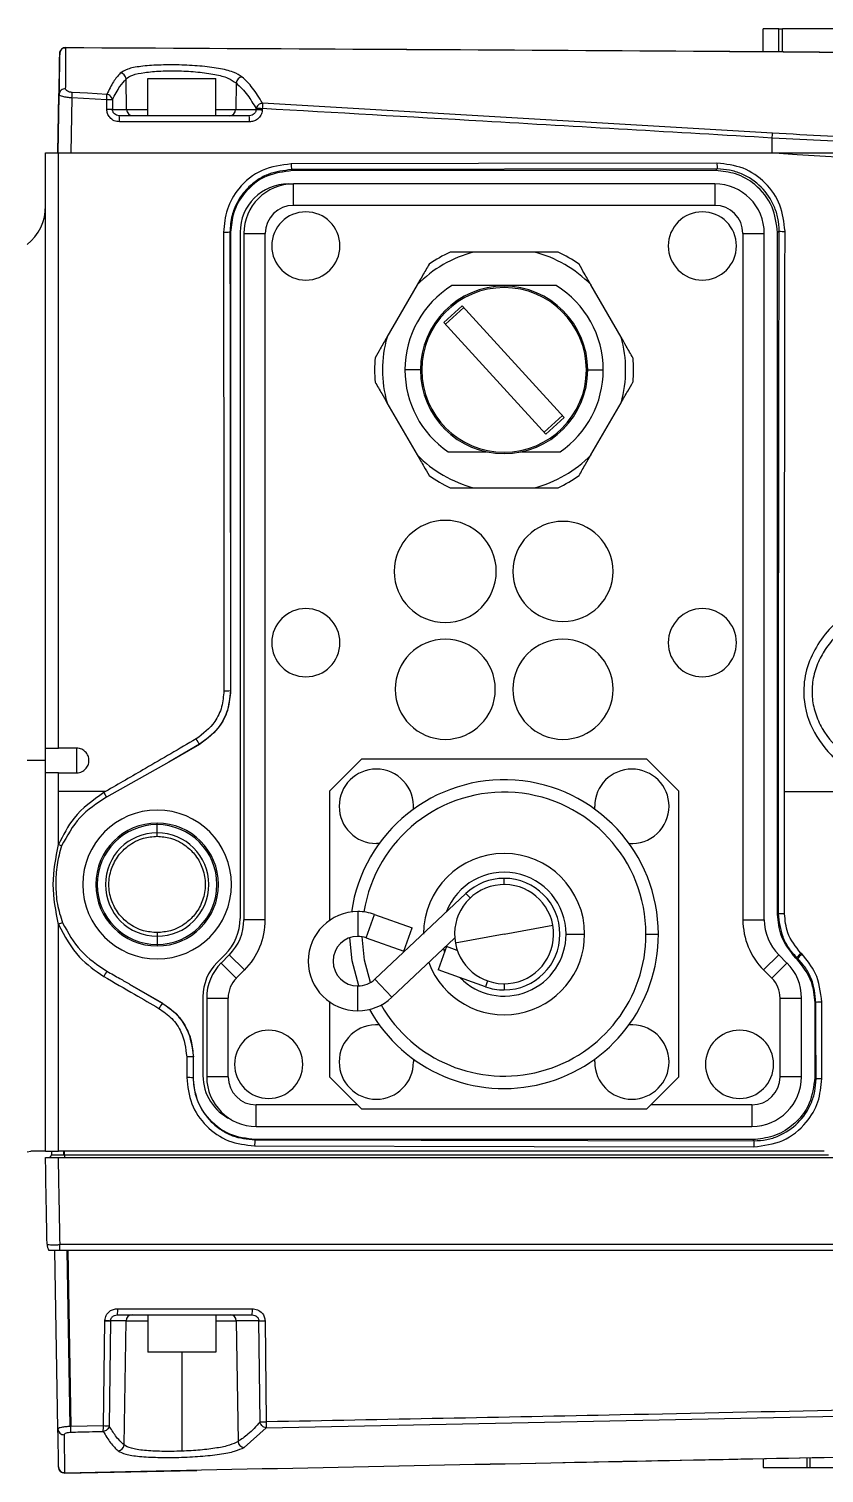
# Model space of a CAD drawing. Header units: millimetres. Extents: x -13464 to 9471, y -517 to 17126.
# Drawn here: x 5578 to 5642.2, y 12458 to 12574.5 of the extents above; entities that cross this region are included whole.
import ezdxf

# ---------------------------------------------------------------- set-up
doc = ezdxf.new("R2010")
doc.units = ezdxf.units.MM

msp = doc.modelspace()

# ---------------------------------------------------------------- linework, layer by layer
at = {"color": 7, "linetype": 'Continuous', "lineweight": 25}
for p, q in [((5638.5, 12574.5), (5637.24, 12574.5)), ((5637.24, 12572.69), (5637.24, 12574.5)), ((5638.5, 12572.68), (5638.5, 12574.5)), ((5638.5, 12574.5), (5638.81, 12574.5)), ((5643.51, 12574.5), (5638.81, 12574.5)), ((5638.81, 12572.68), (5638.81, 12574.5)), ((5580.98, 12573), (5580.98, 12573)), ((5580.48, 12572.51), (5580.48, 12572.51)), ((5580.48, 12572.51), (5580.48, 12572.51)), ((5580.48, 12572.51), (5580.48, 12572.51)), ((5585.88, 12567.99), (5585.84, 12570.46)), ((5587.59, 12567.5), (5587.59, 12570.5)), ((5587.59, 12570.5), (5593.09, 12570.5)), ((5593.09, 12567.5), (5593.09, 12570.5)), ((5580.34, 12564.5), (5580.42, 12569.21)), ((5594.71, 12570.14), (5594.68, 12567.99)), ((5580.42, 12569.12), (5580.34, 12564.5)), ((5581.47, 12568.94), (5581.39, 12564.5)), ((5584.27, 12568.78), (5581.47, 12568.94)), ((5584.28, 12567.99), (5584.27, 12568.78)), ((5584.73, 12568.78), (5584.74, 12567.99)), ((5584.74, 12567.99), (5585.88, 12567.99)), ((5585.88, 12567.99), (5587.59, 12567.99)), ((5593.09, 12567.99), (5594.68, 12567.99)), ((5594.68, 12567.99), (5596.33, 12567.99)), ((5596.33, 12567.99), (5596.33, 12568.07)), ((5596.8, 12567.99), (5596.8, 12568.07)), ((5596.83, 12568.07), (5596.83, 12567.99)), ((5596.83, 12567.99), (5596.83, 12567.94)), ((5637.99, 12566.09), (5596.84, 12568.5)), ((5595.77, 12567.5), (5585.28, 12567.5)), ((5595.8, 12567.01), (5585.31, 12567.01)), ((5637.98, 12564.5), (5637.98, 12565.7)), ((5580.39, 12564.5), (5638.17, 12564.5)), ((5633.54, 12563.21), (5599.19, 12563.15)), ((5599.19, 12563.15), (5599.26, 12563.07)), ((5633.41, 12563.07), (5599.26, 12563.07)), ((5633.41, 12563.07), (5633.54, 12563.21)), ((5598.94, 12562), (5599.34, 12562)), ((5599.34, 12560.27), (5599.34, 12562)), ((5633.34, 12562), (5599.34, 12562)), ((5633.34, 12562), (5633.34, 12560.27)), ((5633.34, 12560.27), (5599.34, 12560.27)), ((5594.27, 12558.08), (5594.21, 12558.13)), ((5594.27, 12558.08), (5594.27, 12521.13)), ((5595.04, 12558.1), (5595.04, 12502.76)), ((5595.34, 12558), (5595.34, 12502.66)), ((5595.34, 12558), (5597.07, 12558)), ((5597.07, 12502.66), (5597.07, 12558)), ((5635.6, 12558), (5635.6, 12502.66)), ((5635.6, 12558), (5637.34, 12558)), ((5637.34, 12502.66), (5637.34, 12558)), ((5638.54, 12558.21), (5638.41, 12558.08)), ((5638.41, 12503.1), (5638.41, 12558.08)), ((5618.77, 12556.5), (5613.9, 12556.5)), ((5609.33, 12553.86), (5606.89, 12549.65)), ((5625.78, 12549.65), (5623.35, 12553.86)), ((5611.48, 12550.83), (5612.96, 12552.18)), ((5613.09, 12552.03), (5611.62, 12550.68)), ((5612.96, 12552.18), (5621.19, 12543.17)), ((5619.71, 12541.82), (5611.48, 12550.83)), ((5609.59, 12547), (5608.34, 12547)), ((5609.7, 12547), (5609.59, 12547)), ((5622.97, 12547), (5623.09, 12547)), ((5623.09, 12547), (5624.34, 12547)), ((5606.89, 12544.36), (5609.33, 12540.15)), ((5623.35, 12540.15), (5625.78, 12544.36)), ((5619.58, 12541.97), (5621.05, 12543.32)), ((5621.19, 12543.17), (5619.71, 12541.82)), ((5611.81, 12540.4), (5614.92, 12540.4)), ((5617.75, 12540.4), (5620.86, 12540.4)), ((5613.9, 12537.5), (5618.77, 12537.5)), ((5594.26, 12521.14), (5594.27, 12521.13)), ((5591.76, 12516.81), (5589.28, 12515.37)), ((5591.77, 12516.8), (5589.28, 12515.37)), ((5591.76, 12516.81), (5591.77, 12516.8)), ((5579.34, 12514.5), (5579.34, 12516.5)), ((5581.84, 12516.5), (5580.39, 12516.5)), ((5581.84, 12516.5), (5581.84, 12514.5)), ((5604.82, 12515.6), (5602.24, 12513.02)), ((5627.85, 12515.6), (5604.82, 12515.6)), ((5630.44, 12513.02), (5627.85, 12515.6)), ((5579.34, 12515.5), (5577.84, 12515.5)), ((5580.39, 12514.5), (5581.84, 12514.5)), ((5589.28, 12515.37), (5584.26, 12512.55)), ((5584.18, 12513), (5580.39, 12513)), ((5584.18, 12513), (5584.03, 12512.92)), ((5602.24, 12513.02), (5602.24, 12502.6)), ((5630.44, 12489.99), (5630.44, 12513.02)), ((5638.97, 12513), (5643.1, 12513)), ((5638.97, 12503.14), (5638.97, 12513)), ((5623.66, 12511.57), (5623.65, 12511.81)), ((5588.34, 12510.34), (5588.34, 12510.45)), ((5588.34, 12509.67), (5588.34, 12510.34)), ((5588.34, 12509.39), (5588.34, 12509.67)), ((5606.26, 12508.82), (5606.03, 12508.81)), ((5616.34, 12505.5), (5616.34, 12506)), ((5613.25, 12504.78), (5605.91, 12497.87)), ((5613.25, 12504.78), (5613.59, 12504.42)), ((5604.54, 12503.32), (5604.54, 12501.32)), ((5605.2, 12501.21), (5605.87, 12503.09)), ((5605.87, 12503.09), (5608.92, 12502.01)), ((5638.41, 12503.1), (5638.49, 12503.14)), ((5580.39, 12484), (5580.39, 12502.28)), ((5588.34, 12501.62), (5588.34, 12501.34)), ((5597.07, 12502.66), (5595.34, 12502.66)), ((5608.25, 12500.13), (5608.92, 12502.01)), ((5616.34, 12501.5), (5620.27, 12502.23)), ((5635.6, 12502.66), (5637.34, 12502.66)), ((5588.34, 12501.34), (5588.34, 12500.67)), ((5588.34, 12500.67), (5588.34, 12500.55)), ((5605.2, 12501.21), (5608.25, 12500.13)), ((5612.35, 12501.18), (5607.28, 12496.41)), ((5611.69, 12500.5), (5611.02, 12498.62)), ((5612.56, 12500.19), (5611.69, 12500.5)), ((5616.34, 12501.5), (5612.4, 12500.78)), ((5621.34, 12501.5), (5622.84, 12501.5)), ((5627.79, 12501.5), (5628.79, 12501.5)), ((5593.84, 12499.86), (5593.18, 12499.2)), ((5594.16, 12499.83), (5593.51, 12499.17)), ((5595.39, 12498.61), (5594.16, 12499.83)), ((5638.51, 12499.83), (5637.28, 12498.61)), ((5639.16, 12499.17), (5638.51, 12499.83)), ((5639.96, 12499.61), (5639.87, 12499.57)), ((5639.94, 12499.5), (5639.87, 12499.57)), ((5640.03, 12499.53), (5639.94, 12499.5)), ((5640.03, 12499.53), (5639.96, 12499.61)), ((5640.36, 12499.9), (5640.29, 12499.97)), ((5594.73, 12497.95), (5593.51, 12499.17)), ((5595.39, 12498.61), (5594.73, 12497.95)), ((5614.83, 12497.26), (5611.02, 12498.62)), ((5637.94, 12497.95), (5637.28, 12498.61)), ((5639.16, 12499.17), (5637.94, 12497.95)), ((5586.15, 12497.45), (5588.76, 12495.93)), ((5588.77, 12495.94), (5586.15, 12497.45)), ((5604.54, 12495.32), (5604.54, 12497.32)), ((5605.91, 12497.87), (5607.28, 12496.41)), ((5615, 12497.73), (5614.83, 12497.26)), ((5616.34, 12497.5), (5616.34, 12497)), ((5588.76, 12495.93), (5588.77, 12495.94)), ((5592.04, 12496.45), (5592.04, 12490.1)), ((5592.34, 12496.35), (5594.07, 12496.35)), ((5592.34, 12496.35), (5592.34, 12490)), ((5594.07, 12490), (5594.07, 12496.35)), ((5602.24, 12496.05), (5602.24, 12489.99)), ((5638.6, 12496.35), (5638.6, 12490)), ((5638.6, 12496.35), (5640.34, 12496.35)), ((5640.34, 12490), (5640.34, 12496.35)), ((5641.41, 12495.96), (5641.5, 12496)), ((5641.41, 12495.96), (5641.41, 12489.93)), ((5591.27, 12491.61), (5591.25, 12491.6)), ((5591.25, 12491.6), (5591.25, 12489.92)), ((5591.27, 12489.93), (5591.27, 12491.61)), ((5609.02, 12491.43), (5609.03, 12491.19)), ((5623.65, 12491.19), (5623.66, 12491.43)), ((5594.07, 12490), (5592.34, 12490)), ((5602.24, 12489.99), (5604.82, 12487.4)), ((5627.85, 12487.4), (5630.44, 12489.99)), ((5640.34, 12490), (5638.6, 12490)), ((5591.27, 12489.93), (5591.25, 12489.92)), ((5641.41, 12489.93), (5641.51, 12489.83)), ((5604.49, 12487.74), (5596.34, 12487.74)), ((5596.34, 12486), (5596.34, 12487.74)), ((5636.34, 12487.74), (5628.18, 12487.74)), ((5636.34, 12487.74), (5636.34, 12486)), ((5604.82, 12487.4), (5627.85, 12487.4)), ((5596.34, 12486), (5636.34, 12486)), ((5596.26, 12484.93), (5596.23, 12484.9)), ((5596.23, 12484.9), (5636.51, 12484.83)), ((5636.41, 12484.93), (5596.26, 12484.93)), ((5636.41, 12484.93), (5636.51, 12484.83)), ((5577.84, 12483.95), (5578.14, 12484)), ((5579.82, 12484), (5579.81, 12483.7)), ((5580.38, 12483.5), (5667.75, 12483.5)), ((5642.17, 12484), (5580.39, 12484)), ((5580.81, 12483.7), (5580.82, 12484)), ((5580.86, 12483.7), (5580.87, 12484)), ((5580.86, 12483.7), (5642.53, 12483.7)), ((5580.5, 12476), (5579.59, 12476)), ((5580.34, 12461.6), (5580.09, 12476)), ((5742.79, 12476), (5580.5, 12476)), ((5742.8, 12476.46), (5580.51, 12476.46)), ((5581.33, 12461.8), (5581.09, 12476)), ((5581.14, 12476), (5581.38, 12461.8)), ((5584, 12461.86), (5584.12, 12470.31)), ((5584.12, 12470.31), (5584.12, 12470.36)), ((5584.58, 12470.31), (5584.46, 12461.86)), ((5585.84, 12470.31), (5584.58, 12470.31)), ((5585.12, 12470.8), (5596, 12470.8)), ((5585.15, 12471.29), (5596.02, 12471.29)), ((5585.67, 12460.31), (5585.84, 12470.31)), ((5585.84, 12470.31), (5587.59, 12470.31)), ((5587.59, 12470.8), (5587.59, 12467.8)), ((5593.09, 12470.8), (5593.09, 12467.8)), ((5593.09, 12470.31), (5594.71, 12470.31)), ((5596.55, 12470.31), (5594.71, 12470.31)), ((5594.71, 12470.31), (5594.87, 12460.59)), ((5596.65, 12462.17), (5596.55, 12470.31)), ((5597.05, 12470.31), (5597.15, 12462.17)), ((5593.09, 12467.8), (5587.59, 12467.8)), ((5590.34, 12467.8), (5590.34, 12459.8)), ((5597.14, 12461.7), (5662.06, 12463.02)), ((5581.33, 12461.8), (5581.38, 12461.8)), ((5584, 12461.86), (5581.38, 12461.8)), ((5595.37, 12460.11), (5597.14, 12461.7)), ((5637.25, 12459.16), (5637.25, 12458.5)), ((5637.25, 12458.5), (5640.76, 12458.5)), ((5650.78, 12459.45), (5638.67, 12459.21)), ((5640.76, 12459.22), (5640.76, 12458.5)), ((5640.76, 12458.5), (5641.05, 12458.5)), ((5641.05, 12458.5), (5641.05, 12459.23)), ((5641.05, 12458.5), (5644.56, 12458.5)), ((5580.9, 12458.04), (5591.55, 12458.25))]:
    msp.add_line(p, q, dxfattribs=at)
at = {"color": 7, "linetype": 'Continuous', "lineweight": 25, "flags": 128}
for points in [[(5584.28, 12569.22), (5582.71, 12569.31), (5581.48, 12569.38)], [(5633.52, 12563.67), (5614.28, 12563.64), (5599.17, 12563.61)], [(5604.61, 12497.32), (5604.08, 12499.34), (5603.89, 12501.21)], [(5605.57, 12497.61), (5605.08, 12499.4), (5604.89, 12501.29)], [(5611.54, 12500.09), (5611.54, 12500.09), (5611.47, 12500.36)], [(5596.21, 12484.42), (5618.76, 12484.38), (5636.48, 12484.35)]]:
    msp.add_lwpolyline(points, dxfattribs=at)
at = {"color": 7, "linetype": 'Continuous', "lineweight": 25}
for centre, radius, start, end in [((5580.98, 12572.5), 0.5, 89.8147, 179), ((5580.98, 12572.5), 0.5, 89.6862, 178.9833), ((5585.32, 12570.43), 0.517, 4.0813, 84.6894), ((5595.24, 12570.09), 0.53, 93.0707, 174.0277), ((5580.91, 12569.18), 0.484, 83.9643, 176.3803), ((5575.99, 12569.3), 5.49, 356.2648, 0.8671), ((5584.5, 12557.99), 10.8, 88.7691, 91.2309), ((5584.51, 12557.2), 10.8, 88.7691, 91.2309), ((5586.37, 12568), 0.494, 180.3407, 269.3562), ((5594.19, 12567.99), 0.488, 271.4112, 0.4074), ((5596.57, 12555.74), 12.33, 88.933, 91.1439), ((5596.57, 12555.66), 12.33, 88.933, 91.1439), ((5596.46, 12540.47), 27.61, 89.232, 89.2831), ((5596.46, 12540.39), 27.61, 89.232, 89.2831), ((5582.81, 12567.13), 2.5, 357.2209, 8.5234), ((5593.3, 12567.13), 2.5, 357.2209, 8.5234), ((5596.01, 12556.68), 11.3, 85.876, 88.4129), ((5631.19, 12566.13), 6.8, 356.4293, 359.7195), ((5601.7, 12563.51), 2.54, 177.714, 188.2969), ((5636.06, 12563.57), 2.54, 177.7141, 188.2973), ((5598.94, 12558.1), 3.9, 90, 180), ((5599.34, 12558), 4, 90, 180), ((5633.34, 12558), 4, 0, 90), ((5575.34, 12560.22), 4, 308.8477, 0), ((5599.34, 12558), 2.27, 90, 180), ((5633.34, 12558), 2.27, 0, 90), ((5600.34, 12557), 2.75, 90, 270), ((5600.34, 12557), 2.75, 270, 90), ((5632.34, 12557), 2.75, 90, 270), ((5632.34, 12557), 2.75, 270, 90), ((5593.81, 12560.68), 2.58, 267.2347, 278.9124), ((5638.91, 12560.44), 2.27, 260.5756, 272.6307), ((5616.34, 12547), 9.81, 104.366, 135.634), ((5616.34, 12547), 10.45, 114.62, 125.38), ((5616.34, 12547), 9.81, 44.366, 75.634), ((5616.34, 12547), 10.45, 54.62, 65.38), ((5616.34, 12547), 8, 121.7883, 180), ((5616.34, 12547), 6.75, 0, 180), ((5616.34, 12547), 6.64, 0, 180), ((5616.34, 12547), 8, 0, 58.2117), ((5616.34, 12547), 9.81, 164.366, 195.634), ((5616.34, 12547), 9.81, 344.366, 15.634), ((5616.34, 12547), 10.45, 174.62, 185.38), ((5616.34, 12547), 10.45, 0, 5.38), ((5616.34, 12547), 8, 180, 235.5885), ((5616.34, 12547), 6.75, 180, 0), ((5616.34, 12547), 6.64, 180, 0), ((5616.34, 12547), 8, 304.4115, 0), ((5616.34, 12547), 10.45, 354.62, 0), ((5616.34, 12547), 9.81, 224.366, 255.634), ((5616.34, 12547), 9.81, 284.366, 315.634), ((5616.34, 12547), 10.45, 234.62, 245.38), ((5616.34, 12547), 10.45, 294.62, 305.38), ((5611.59, 12530.75), 4.12, 90, 270), ((5611.59, 12530.75), 4.12, 270, 90), ((5621.09, 12530.75), 4.04, 90, 270), ((5621.09, 12530.75), 4.04, 270, 90), ((5600.34, 12525), 2.75, 90, 270), ((5600.34, 12525), 2.75, 270, 90), ((5632.34, 12525), 2.75, 90, 270), ((5632.34, 12525), 2.75, 270, 90), ((5611.59, 12521.25), 4.04, 90, 270), ((5611.59, 12521.25), 4.04, 270, 90), ((5621.09, 12521.25), 4.04, 90, 270), ((5621.09, 12521.25), 4.04, 270, 90), ((5593.86, 12535.32), 14.19, 269.4959, 271.6129), ((5594.22, 12518.67), 3.09, 207.8014, 217.2867), ((5606.03, 12511.81), 3, 90, 270), ((5606.03, 12511.81), 3, 355.4325, 90), ((5626.65, 12511.81), 3, 0, 180), ((5616.34, 12501.5), 12.45, 0, 171.756), ((5590.41, 12516.55), 7.34, 209.69, 213.0826), ((5616.34, 12501.5), 11.45, 0, 171.0107), ((5588.34, 12505.5), 6, 0, 180), ((5626.65, 12511.81), 3, 265.4325, 0), ((5588.34, 12505.5), 4.95, 90, 270), ((5588.34, 12505.5), 4.83, 90, 270), ((5588.34, 12505.5), 4.95, 270, 90), ((5588.34, 12505.5), 4.83, 270, 90), ((5592.88, 12539.44), 33.16, 247.8744, 248.3377), ((5588.34, 12505.5), 4.17, 90, 270), ((5588.34, 12505.5), 4.17, 270, 90), ((5616.34, 12501.5), 6.5, 0, 180), ((5616.34, 12501.5), 5, 0, 159.1094), ((5588.34, 12505.5), 6, 180, 0), ((5616.34, 12501.5), 4, 10.4703, 190.4703), ((5616.34, 12501.5), 4.5, 90, 133.2675), ((5616.34, 12501.5), 4.5, 270, 90), ((5590.94, 12502.76), 4.1, 315, 0), ((5604.54, 12499.32), 4, 90, 270), ((5604.54, 12499.32), 4, 70.4703, 90), ((5638.86, 12492.87), 10.28, 89.4177, 92.0667), ((5585.28, 12490.31), 12.94, 110.6762, 112.226), ((5591.34, 12502.66), 4, 315, 0), ((5591.34, 12502.66), 5.73, 315, 0), ((5616.34, 12501.5), 4, 190.4703, 10.4703), ((5641.34, 12502.66), 5.73, 180, 225), ((5641.34, 12502.66), 4, 180, 225), ((5604.54, 12499.32), 2, 90, 270), ((5604.54, 12499.32), 2, 70.4703, 90), ((5616.34, 12501.5), 12.45, 209.1846, 0), ((5616.34, 12501.5), 11.45, 209.9299, 0), ((5616.34, 12501.5), 6.5, 200.6476, 0), ((5616.34, 12501.5), 5, 224.6284, 0), ((5642.23, 12497.88), 2.85, 132.8014, 142.6336), ((5642.3, 12497.81), 2.85, 132.7984, 142.6438), ((5587.56, 12496.15), 4.03, 144.1625, 151.1028), ((5595.94, 12496.45), 3.9, 135, 180), ((5596.34, 12496.35), 4, 135, 180), ((5636.34, 12496.35), 4, 0, 45), ((5596.34, 12496.35), 2.27, 135, 180), ((5604.54, 12499.32), 2, 270, 313.2675), ((5616.34, 12501.5), 4.5, 250.4703, 270), ((5636.34, 12496.35), 2.27, 0, 45), ((5590.77, 12494.33), 2.57, 141.3273, 152.5718), ((5604.54, 12499.32), 4, 270, 313.2675), ((5641.87, 12490.04), 5.97, 88.9979, 93.5599), ((5597.34, 12491), 2.75, 90, 270), ((5597.34, 12491), 2.75, 270, 90), ((5606.03, 12491.19), 3, 85.4325, 180), ((5626.65, 12491.19), 3, 0, 94.5675), ((5635.34, 12491), 2.75, 90, 270), ((5635.34, 12491), 2.75, 270, 90), ((5590.85, 12486.21), 5.4, 85.7588, 91.3237), ((5606.03, 12491.19), 3, 180, 0), ((5626.65, 12491.19), 3, 180, 0), ((5595.94, 12490.1), 3.9, 180, 244.8484), ((5596.34, 12490), 4, 180, 270), ((5596.34, 12490), 2.27, 180, 270), ((5636.34, 12490), 2.27, 270, 0), ((5636.34, 12490), 4, 270, 0), ((5590.85, 12484.92), 5.01, 85.4257, 91.4273), ((5641.88, 12485.46), 4.38, 88.6364, 94.8499), ((5598.85, 12484.53), 2.64, 171.8335, 182.3189), ((5639.12, 12484.46), 2.64, 171.8331, 182.3188), ((5579.61, 12483.7), 0.2, 270, 358), ((5581.83, 12483.65), 0.976, 177.2395, 188.5998), ((5580.46, 12476.5), 1, 181, 210), ((5562.86, 12476.48), 17.64, 358.4366, 359.9142), ((5585.04, 12483.08), 12.76, 265.8768, 267.9586), ((5584.35, 12481.1), 10.79, 268.7682, 271.2318), ((5582.69, 12471.17), 2.47, 351.3657, 2.8147), ((5586.33, 12470.31), 0.494, 90.6398, 179.6553), ((5594.23, 12470.32), 0.488, 359.5868, 88.5827), ((5593.56, 12471.17), 2.47, 351.3657, 2.8147), ((5596.8, 12483.21), 12.9, 268.8877, 271.1123), ((5596.9, 12475.06), 12.9, 268.8877, 271.1123), ((5580.82, 12461.62), 0.487, 182.7891, 273.9835), ((5576.72, 12461.62), 4.67, 356.5782, 2.2481), ((5584.23, 12472.65), 10.79, 268.7682, 271.2318), ((5585.16, 12460.34), 0.513, 274.789, 356.709), ((5595.39, 12460.63), 0.519, 184.0768, 267.3044), ((5580.89, 12458.54), 0.5, 181.0148, 271.5204)]:
    msp.add_arc(centre, radius, start, end, dxfattribs=at)
for points, knots in [([(5580.48, 12572.51), (5580.49, 12572.58), (5580.51, 12572.72), (5580.65, 12572.89), (5580.81, 12572.98), (5580.93, 12572.99), (5580.98, 12573)], [0, 0, 0, 0, 0.270462, 0.562452, 0.789626, 1, 1, 1, 1]), ([(5580.96, 12569.66), (5580.96, 12570.19), (5580.97, 12571.26), (5580.97, 12572.02), (5580.98, 12572.62), (5580.98, 12572.87), (5580.98, 12573)], [0, 0, 0, 0, 0.252361, 0.502078, 0.751218, 1, 1, 1, 1]), ([(5580.98, 12573), (5611.87, 12572.84), (5655.4, 12572.63), (5698.94, 12572.08), (5711.59, 12571.92)], [0, 0, 0, 0, 0.709438, 1, 1, 1, 1]), ([(5580.98, 12573), (5580.98, 12573), (5580.98, 12573), (5580.98, 12573), (5580.98, 12573)], [0, 0, 0, 0, 0.560017, 1, 1, 1, 1]), ([(5580.98, 12573), (5611.85, 12572.84), (5644.92, 12572.67), (5680.2, 12572.28), (5686.81, 12572.21), (5693.43, 12572.13), (5700.04, 12572.05), (5705.11, 12571.98), (5707.98, 12571.94), (5708.64, 12571.93)], [0, 0, 0, 0, 0.72535, 0.77716, 0.828971, 0.880782, 0.932593, 0.984404, 1, 1, 1, 1]), ([(5580.42, 12569.21), (5580.43, 12569.46), (5580.44, 12570), (5580.45, 12570.61), (5580.46, 12571.15), (5580.47, 12571.66), (5580.47, 12572.14), (5580.48, 12572.38), (5580.48, 12572.51)], [0, 0, 0, 0, 0.103687, 0.228757, 0.375891, 0.525139, 0.746931, 1, 1, 1, 1]), ([(5580.48, 12572.51), (5580.48, 12572.46), (5580.47, 12572.36), (5580.47, 12572.09), (5580.46, 12571.58), (5580.44, 12570.73), (5580.43, 12569.66), (5580.42, 12569.12)], [0, 0, 0, 0, 0.189084, 0.379723, 0.563063, 0.780961, 1, 1, 1, 1]), ([(5595.21, 12570.62), (5595, 12570.76), (5594.57, 12571.04), (5593.34, 12571.33), (5591.81, 12571.52), (5590.11, 12571.61), (5588.43, 12571.6), (5586.98, 12571.49), (5585.86, 12571.28), (5585.53, 12571.05), (5585.37, 12570.94)], [0, 0, 0, 0, 0.126172, 0.251471, 0.376322, 0.500871, 0.625302, 0.749818, 0.874631, 1, 1, 1, 1]), ([(5585.37, 12570.94), (5585.18, 12570.73), (5584.8, 12570.3), (5584.45, 12569.58), (5584.28, 12569.22)], [0, 0, 0, 0, 0.496778, 1, 1, 1, 1]), ([(5584.73, 12568.78), (5584.93, 12569.17), (5585.29, 12569.86), (5585.67, 12570.28), (5585.84, 12570.46)], [0, 0, 0, 0, 0.559846, 1, 1, 1, 1]), ([(5585.84, 12570.46), (5585.98, 12570.58), (5586.28, 12570.8), (5587.29, 12571), (5588.61, 12571.12), (5590.12, 12571.13), (5591.65, 12571.04), (5593.03, 12570.85), (5594.13, 12570.56), (5594.52, 12570.28), (5594.71, 12570.14)], [0, 0, 0, 0, 0.124617, 0.2499908, 0.3747326, 0.4993935, 0.6247084, 0.7490181, 0.8728125, 1, 1, 1, 1]), ([(5596.84, 12568.5), (5596.58, 12568.94), (5596.06, 12569.81), (5595.49, 12570.35), (5595.21, 12570.62)], [0, 0, 0, 0, 0.502924, 1, 1, 1, 1]), ([(5581.47, 12568.94), (5581.34, 12568.95), (5581.14, 12568.96), (5580.89, 12569), (5580.7, 12569.04), (5580.55, 12569.1), (5580.44, 12569.15), (5580.43, 12569.19), (5580.42, 12569.21)], [0, 0, 0, 0, 0.2362955, 0.3647481, 0.4999558, 0.6880517, 0.8286431, 1, 1, 1, 1]), ([(5581.48, 12569.38), (5581.44, 12569.38), (5581.37, 12569.39), (5581.27, 12569.41), (5581.18, 12569.45), (5581.07, 12569.5), (5580.98, 12569.57), (5580.96, 12569.63), (5580.96, 12569.66)], [0, 0, 0, 0, 0.1227793, 0.2457986, 0.3704371, 0.4952198, 0.7470741, 1, 1, 1, 1]), ([(5584.27, 12568.78), (5584.27, 12568.83), (5584.27, 12568.93), (5584.28, 12569.1), (5584.28, 12569.18), (5584.28, 12569.22)], [0, 0, 0, 0, 0.276244, 0.562886, 1, 1, 1, 1]), ([(5584.73, 12568.78), (5584.72, 12568.83), (5584.7, 12568.94), (5584.59, 12569.08), (5584.45, 12569.18), (5584.33, 12569.21), (5584.28, 12569.22)], [0, 0, 0, 0, 0.242295, 0.5, 0.757705, 1, 1, 1, 1]), ([(5594.71, 12570.14), (5595.03, 12569.85), (5595.59, 12569.32), (5596.1, 12568.45), (5596.33, 12568.07)], [0, 0, 0, 0, 0.55977, 1, 1, 1, 1]), ([(5585.31, 12567.01), (5585.16, 12567.03), (5584.86, 12567.06), (5584.52, 12567.33), (5584.32, 12567.66), (5584.29, 12567.88), (5584.28, 12567.99)], [0, 0, 0, 0, 0.275648, 0.567006, 0.791627, 1, 1, 1, 1]), ([(5585.28, 12567.5), (5585.2, 12567.51), (5585.07, 12567.53), (5584.92, 12567.63), (5584.83, 12567.72), (5584.78, 12567.81), (5584.75, 12567.9), (5584.74, 12567.96), (5584.74, 12567.99)], [0, 0, 0, 0, 0.297984, 0.519077, 0.646787, 0.768842, 0.886215, 1, 1, 1, 1]), ([(5596.84, 12568.5), (5596.78, 12568.49), (5596.66, 12568.47), (5596.5, 12568.37), (5596.38, 12568.23), (5596.34, 12568.12), (5596.33, 12568.07)], [0, 0, 0, 0, 0.2413176, 0.5, 0.7586824, 1, 1, 1, 1]), ([(5596.33, 12567.99), (5596.33, 12567.99), (5596.33, 12567.98), (5596.33, 12567.97), (5596.33, 12567.97)], [0, 0, 0, 0, 0.560038, 1, 1, 1, 1]), ([(5596.84, 12568.5), (5596.84, 12568.47), (5596.84, 12568.42), (5596.84, 12568.27), (5596.83, 12568.15), (5596.83, 12568.07)], [0, 0, 0, 0, 0.276623, 0.562598, 1, 1, 1, 1]), ([(5637.98, 12565.7), (5630.19, 12566.16), (5616.47, 12566.95), (5602.76, 12567.74), (5596.83, 12568.07)], [0, 0, 0, 0, 0.567757, 1, 1, 1, 1]), ([(5596.33, 12567.97), (5596.32, 12567.94), (5596.31, 12567.88), (5596.28, 12567.79), (5596.23, 12567.71), (5596.14, 12567.62), (5595.99, 12567.53), (5595.85, 12567.51), (5595.77, 12567.5)], [0, 0, 0, 0, 0.113318, 0.230654, 0.352998, 0.481226, 0.702459, 1, 1, 1, 1]), ([(5596.83, 12567.94), (5596.8, 12567.81), (5596.75, 12567.53), (5596.47, 12567.22), (5596.13, 12567.04), (5595.91, 12567.02), (5595.8, 12567.01)], [0, 0, 0, 0, 0.2677, 0.555961, 0.784252, 1, 1, 1, 1]), ([(5651.33, 12565.31), (5649.84, 12565.3), (5646.88, 12565.29), (5642.43, 12565.46), (5639.46, 12565.62), (5637.98, 12565.7)], [0, 0, 0, 0, 0.334634, 0.667451, 1, 1, 1, 1]), ([(5651.28, 12565.71), (5649.81, 12565.69), (5646.87, 12565.67), (5642.43, 12565.85), (5639.47, 12566.01), (5637.99, 12566.09)], [0, 0, 0, 0, 0.333218, 0.666595, 1, 1, 1, 1]), ([(5579.34, 12516.5), (5579.34, 12525.47), (5579.34, 12541.48), (5579.34, 12557.47), (5579.34, 12564.5)], [0, 0, 0, 0, 0.559987, 1, 1, 1, 1]), ([(5579.34, 12564.5), (5579.34, 12564.5), (5579.35, 12564.5), (5579.41, 12564.5), (5579.51, 12564.5), (5579.64, 12564.5), (5579.8, 12564.5), (5579.98, 12564.5), (5580.18, 12564.5), (5580.32, 12564.5), (5580.39, 12564.5)], [0, 0, 0, 0, 0.124779, 0.250037, 0.374444, 0.4998, 0.624156, 0.749464, 0.874492, 1, 1, 1, 1]), ([(5580.39, 12516.5), (5580.39, 12524.52), (5580.39, 12540.53), (5580.39, 12556.52), (5580.39, 12564.5)], [0, 0, 0, 0, 0.500547, 1, 1, 1, 1]), ([(5638.17, 12564.5), (5657.7, 12563.28), (5684.91, 12561.58), (5719.78, 12559.37), (5735.13, 12558.46), (5742.8, 12558)], [0, 0, 0, 0, 0.560004, 0.780006, 1, 1, 1, 1]), ([(5638.17, 12564.5), (5639.1, 12564.5), (5640.91, 12564.5), (5643.61, 12564.5), (5646.3, 12564.5), (5648.95, 12564.5), (5650.69, 12564.5), (5651.54, 12564.5)], [0, 0, 0, 0, 0.207786, 0.405202, 0.605653, 0.809478, 1, 1, 1, 1]), ([(5599.17, 12563.61), (5598.36, 12563.51), (5596.74, 12563.3), (5594.94, 12561.81), (5593.88, 12560), (5593.75, 12558.73), (5593.69, 12558.1)], [0, 0, 0, 0, 0.280083, 0.559636, 0.779816, 1, 1, 1, 1]), ([(5639.01, 12558.18), (5638.93, 12558.9), (5638.77, 12560.34), (5637.5, 12562.16), (5635.68, 12563.43), (5634.24, 12563.59), (5633.52, 12563.67)], [0, 0, 0, 0, 0.250508, 0.500141, 0.749923, 1, 1, 1, 1]), ([(5599.19, 12563.15), (5598.56, 12563.08), (5597.6, 12562.97), (5596.44, 12562.35), (5595.52, 12561.6), (5594.8, 12560.61), (5594.31, 12559.39), (5594.25, 12558.57), (5594.21, 12558.13)], [0, 0, 0, 0, 0.237759, 0.365942, 0.500021, 0.689135, 0.829448, 1, 1, 1, 1]), ([(5599.26, 12563.07), (5598.55, 12562.98), (5597.08, 12562.8), (5595.4, 12561.45), (5594.43, 12559.77), (5594.32, 12558.63), (5594.27, 12558.08)], [0, 0, 0, 0, 0.270317, 0.56241, 0.789679, 1, 1, 1, 1]), ([(5638.41, 12558.08), (5638.32, 12558.78), (5638.13, 12560.26), (5636.78, 12561.93), (5635.1, 12562.91), (5633.96, 12563.02), (5633.41, 12563.07)], [0, 0, 0, 0, 0.270317, 0.56241, 0.789679, 1, 1, 1, 1]), ([(5638.54, 12558.21), (5638.52, 12558.55), (5638.48, 12559.23), (5638.07, 12560.48), (5637.16, 12561.84), (5635.8, 12562.75), (5634.54, 12563.15), (5633.88, 12563.19), (5633.54, 12563.21)], [0, 0, 0, 0, 0.132655, 0.260393, 0.500274, 0.744722, 0.871112, 1, 1, 1, 1]), ([(5594.21, 12558.13), (5594.23, 12551.23), (5594.25, 12538.9), (5594.25, 12526.56), (5594.26, 12521.14)], [0, 0, 0, 0, 0.559992, 1, 1, 1, 1]), ([(5638.49, 12503.14), (5638.49, 12513.42), (5638.49, 12531.79), (5638.52, 12550.13), (5638.54, 12558.21)], [0, 0, 0, 0, 0.559982, 1, 1, 1, 1]), ([(5638.97, 12513), (5638.97, 12520.54), (5638.97, 12535.6), (5639, 12550.65), (5639.01, 12558.18)], [0, 0, 0, 0, 0.499956, 1, 1, 1, 1]), ([(5613.9, 12556.5), (5613.54, 12556.5), (5612.9, 12556.5), (5612.26, 12556.5), (5611.98, 12556.5)], [0, 0, 0, 0, 0.5599784, 1, 1, 1, 1]), ([(5620.69, 12556.5), (5620.33, 12556.5), (5619.7, 12556.5), (5619.05, 12556.5), (5618.77, 12556.5)], [0, 0, 0, 0, 0.559978, 1, 1, 1, 1]), ([(5610.29, 12555.52), (5610.11, 12555.21), (5609.79, 12554.66), (5609.47, 12554.11), (5609.33, 12553.86)], [0, 0, 0, 0, 0.559978, 1, 1, 1, 1]), ([(5623.35, 12553.86), (5623.17, 12554.17), (5622.85, 12554.73), (5622.53, 12555.28), (5622.39, 12555.52)], [0, 0, 0, 0, 0.5599784, 1, 1, 1, 1]), ([(5620.55, 12553.8), (5619.89, 12553.8), (5618.55, 12553.8), (5616.34, 12553.8), (5614.12, 12553.8), (5612.79, 12553.8), (5612.12, 12553.8)], [0, 0, 0, 0, 0.249814, 0.499934, 0.75007, 1, 1, 1, 1]), ([(5606.89, 12549.65), (5606.71, 12549.33), (5606.39, 12548.78), (5606.07, 12548.23), (5605.93, 12547.98)], [0, 0, 0, 0, 0.5599784, 1, 1, 1, 1]), ([(5626.74, 12547.98), (5626.56, 12548.29), (5626.24, 12548.84), (5625.92, 12549.4), (5625.78, 12549.65)], [0, 0, 0, 0, 0.5599781, 1, 1, 1, 1]), ([(5605.93, 12546.02), (5606.11, 12545.71), (5606.43, 12545.16), (5606.75, 12544.61), (5606.89, 12544.36)], [0, 0, 0, 0, 0.5599781, 1, 1, 1, 1]), ([(5625.78, 12544.36), (5625.96, 12544.67), (5626.28, 12545.23), (5626.6, 12545.78), (5626.74, 12546.02)], [0, 0, 0, 0, 0.559978, 1, 1, 1, 1]), ([(5609.33, 12540.15), (5609.51, 12539.83), (5609.83, 12539.28), (5610.15, 12538.73), (5610.29, 12538.48)], [0, 0, 0, 0, 0.559978, 1, 1, 1, 1]), ([(5622.39, 12538.48), (5622.56, 12538.79), (5622.88, 12539.34), (5623.21, 12539.9), (5623.35, 12540.15)], [0, 0, 0, 0, 0.559978, 1, 1, 1, 1]), ([(5611.98, 12537.5), (5612.34, 12537.5), (5612.98, 12537.5), (5613.62, 12537.5), (5613.9, 12537.5)], [0, 0, 0, 0, 0.559978, 1, 1, 1, 1]), ([(5618.77, 12537.5), (5619.13, 12537.5), (5619.77, 12537.5), (5620.41, 12537.5), (5620.69, 12537.5)], [0, 0, 0, 0, 0.5599784, 1, 1, 1, 1]), ([(5653.33, 12530.57), (5652.34, 12530.47), (5650.36, 12530.28), (5647.49, 12529.42), (5644.8, 12528.09), (5642.72, 12526.38), (5641.34, 12524.48), (5640.6, 12522.6), (5640.41, 12520.26), (5641.2, 12517.62), (5642.55, 12516.14), (5643.23, 12515.39)], [0, 0, 0, 0, 0.124891, 0.249779, 0.374687, 0.499881, 0.583495, 0.667226, 0.750481, 0.874846, 1, 1, 1, 1]), ([(5653.43, 12529.6), (5652.76, 12529.54), (5651.47, 12529.45), (5649.61, 12529.07), (5647.97, 12528.57), (5646.55, 12527.98), (5645.29, 12527.3), (5644.15, 12526.52), (5643.11, 12525.57), (5642.24, 12524.51), (5641.59, 12523.3), (5641.21, 12522), (5641.15, 12520.65), (5641.37, 12519.54), (5641.69, 12518.7), (5642.31, 12517.46), (5643.13, 12516.62), (5643.78, 12515.96)], [0, 0, 0, 0, 0.0912554, 0.1738441, 0.2557171, 0.3221715, 0.3825703, 0.4483421, 0.5083373, 0.5726361, 0.632063, 0.6937322, 0.7538556, 0.8132875, 0.8441019, 0.8758779, 1, 1, 1, 1]), ([(5593.73, 12521.13), (5593.69, 12520.69), (5593.62, 12519.82), (5592.94, 12518.36), (5592.04, 12517.66), (5591.49, 12517.24)], [0, 0, 0, 0, 0.280576, 0.561352, 1, 1, 1, 1]), ([(5594.26, 12521.14), (5594.19, 12520.54), (5594.08, 12519.46), (5593.22, 12517.89), (5592.29, 12517.2), (5591.76, 12516.81)], [0, 0, 0, 0, 0.34116, 0.622028, 1, 1, 1, 1]), ([(5594.27, 12521.13), (5594.22, 12520.65), (5594.14, 12519.67), (5593.39, 12518.05), (5592.38, 12517.27), (5591.77, 12516.8)], [0, 0, 0, 0, 0.276549, 0.562662, 1, 1, 1, 1]), ([(5591.49, 12517.24), (5590.12, 12516.45), (5587.69, 12515.03), (5585.25, 12513.62), (5584.18, 12513)], [0, 0, 0, 0, 0.56, 1, 1, 1, 1]), ([(5579.34, 12516.5), (5579.36, 12516.5), (5579.39, 12516.5), (5579.53, 12516.5), (5579.67, 12516.5), (5579.83, 12516.5), (5580.07, 12516.5), (5580.26, 12516.5), (5580.39, 12516.5)], [0, 0, 0, 0, 0.241815, 0.372662, 0.503126, 0.633085, 0.762667, 1, 1, 1, 1]), ([(5579.34, 12516.5), (5579.34, 12516.5), (5579.34, 12516.5), (5579.34, 12516.5), (5579.34, 12516.5)], [0, 0, 0, 0, 0.56, 1, 1, 1, 1]), ([(5581.84, 12514.5), (5581.92, 12514.51), (5582.07, 12514.52), (5582.32, 12514.61), (5582.52, 12514.76), (5582.68, 12514.95), (5582.8, 12515.18), (5582.86, 12515.5), (5582.8, 12515.83), (5582.68, 12516.06), (5582.52, 12516.25), (5582.31, 12516.4), (5582.06, 12516.49), (5581.91, 12516.5), (5581.84, 12516.5)], [0, 0, 0, 0, 0.0792136, 0.1473706, 0.2501058, 0.3155282, 0.3790425, 0.4998122, 0.6218731, 0.6851377, 0.7497085, 0.858993, 0.9255859, 1, 1, 1, 1]), ([(5579.34, 12514.5), (5579.34, 12514.5), (5579.34, 12514.5), (5579.34, 12514.5), (5579.34, 12514.5)], [0, 0, 0, 0, 0.56, 1, 1, 1, 1]), ([(5580.39, 12514.5), (5580.26, 12514.5), (5580.07, 12514.5), (5579.83, 12514.5), (5579.66, 12514.5), (5579.53, 12514.5), (5579.39, 12514.5), (5579.36, 12514.5), (5579.34, 12514.5)], [0, 0, 0, 0, 0.237478, 0.367522, 0.497198, 0.628035, 0.758506, 1, 1, 1, 1]), ([(5579.34, 12484), (5579.34, 12489.7), (5579.34, 12499.86), (5579.34, 12510.03), (5579.34, 12514.5)], [0, 0, 0, 0, 0.5599946, 1, 1, 1, 1]), ([(5580.39, 12513), (5580.39, 12513.28), (5580.39, 12513.78), (5580.39, 12514.28), (5580.39, 12514.5)], [0, 0, 0, 0, 0.560025, 1, 1, 1, 1]), ([(5580.39, 12508.72), (5580.39, 12509.52), (5580.39, 12510.95), (5580.39, 12512.38), (5580.39, 12513)], [0, 0, 0, 0, 0.5600725, 1, 1, 1, 1]), ([(5584.03, 12512.92), (5583.16, 12512.29), (5581.6, 12511.18), (5580.76, 12509.48), (5580.39, 12508.72)], [0, 0, 0, 0, 0.559561, 1, 1, 1, 1]), ([(5584.26, 12512.55), (5583.49, 12512.04), (5581.95, 12511.04), (5581.07, 12509.43), (5580.63, 12508.62)], [0, 0, 0, 0, 0.500395, 1, 1, 1, 1]), ([(5580.39, 12502.28), (5580.17, 12503.36), (5579.75, 12505.51), (5580.17, 12507.65), (5580.39, 12508.72)], [0, 0, 0, 0, 0.499962, 1, 1, 1, 1]), ([(5580.63, 12508.62), (5580.49, 12508.12), (5580.2, 12507.1), (5580.15, 12505.51), (5580.22, 12503.92), (5580.55, 12502.91), (5580.71, 12502.41)], [0, 0, 0, 0, 0.250053, 0.500604, 0.750907, 1, 1, 1, 1]), ([(5588.34, 12501.62), (5587.97, 12501.65), (5587.14, 12501.72), (5586.04, 12502.29), (5585.16, 12503.17), (5584.59, 12504.24), (5584.38, 12505.5), (5584.59, 12506.76), (5585.16, 12507.84), (5586.04, 12508.72), (5587.14, 12509.29), (5587.97, 12509.36), (5588.34, 12509.39)], [0, 0, 0, 0, 0.090412, 0.204776, 0.295189, 0.394898, 0.5, 0.605102, 0.704811, 0.795224, 0.909588, 1, 1, 1, 1]), ([(5588.34, 12509.39), (5588.7, 12509.36), (5589.53, 12509.29), (5590.63, 12508.72), (5591.51, 12507.84), (5592.08, 12506.76), (5592.29, 12505.5), (5592.08, 12504.24), (5591.51, 12503.17), (5590.63, 12502.29), (5589.53, 12501.72), (5588.7, 12501.65), (5588.34, 12501.62)], [0, 0, 0, 0, 0.090412, 0.204776, 0.295189, 0.394898, 0.5, 0.605102, 0.704811, 0.795224, 0.909588, 1, 1, 1, 1]), ([(5639.87, 12499.57), (5639.41, 12500.15), (5638.58, 12501.2), (5638.46, 12502.52), (5638.41, 12503.1)], [0, 0, 0, 0, 0.559997, 1, 1, 1, 1]), ([(5639.96, 12499.61), (5639.73, 12499.86), (5639.29, 12500.37), (5638.67, 12501.54), (5638.56, 12502.5), (5638.49, 12503.14)], [0, 0, 0, 0, 0.262116, 0.516492, 1, 1, 1, 1]), ([(5640.29, 12499.97), (5639.87, 12500.49), (5639.13, 12501.43), (5639.02, 12502.62), (5638.97, 12503.14)], [0, 0, 0, 0, 0.558958, 1, 1, 1, 1]), ([(5580.39, 12502.28), (5580.88, 12501.34), (5581.77, 12499.64), (5583.34, 12498.57), (5584.03, 12498.09)], [0, 0, 0, 0, 0.5594392, 1, 1, 1, 1]), ([(5580.71, 12502.41), (5581.15, 12501.62), (5582.03, 12500.03), (5583.54, 12499.01), (5584.29, 12498.51)], [0, 0, 0, 0, 0.500189, 1, 1, 1, 1]), ([(5639.94, 12499.5), (5640.41, 12498.91), (5641.23, 12497.86), (5641.35, 12496.54), (5641.41, 12495.96)], [0, 0, 0, 0, 0.5599968, 1, 1, 1, 1]), ([(5641.5, 12496), (5641.43, 12496.64), (5641.33, 12497.61), (5640.71, 12498.78), (5640.26, 12499.28), (5640.03, 12499.53)], [0, 0, 0, 0, 0.484957, 0.738971, 1, 1, 1, 1]), ([(5641.98, 12496.01), (5641.88, 12496.83), (5641.71, 12498.29), (5640.78, 12499.4), (5640.36, 12499.9)], [0, 0, 0, 0, 0.559642, 1, 1, 1, 1]), ([(5584.29, 12498.51), (5584.64, 12498.31), (5585.26, 12497.96), (5585.87, 12497.61), (5586.15, 12497.45)], [0, 0, 0, 0, 0.56, 1, 1, 1, 1]), ([(5584.03, 12498.09), (5584.86, 12497.61), (5586.35, 12496.75), (5587.83, 12495.89), (5588.49, 12495.51)], [0, 0, 0, 0, 0.56, 1, 1, 1, 1]), ([(5588.76, 12495.93), (5589.13, 12495.68), (5589.85, 12495.18), (5590.63, 12494.12), (5591.16, 12492.91), (5591.22, 12492.04), (5591.25, 12491.6)], [0, 0, 0, 0, 0.254603, 0.500279, 0.750793, 1, 1, 1, 1]), ([(5588.77, 12495.94), (5589.16, 12495.66), (5589.96, 12495.1), (5590.99, 12493.63), (5591.16, 12492.37), (5591.27, 12491.61)], [0, 0, 0, 0, 0.276549, 0.562662, 1, 1, 1, 1]), ([(5641.51, 12489.83), (5641.51, 12490.98), (5641.51, 12493.04), (5641.5, 12495.1), (5641.5, 12496)], [0, 0, 0, 0, 0.56, 1, 1, 1, 1]), ([(5641.98, 12489.84), (5641.98, 12490.99), (5641.98, 12493.05), (5641.98, 12495.11), (5641.98, 12496.01)], [0, 0, 0, 0, 0.56, 1, 1, 1, 1]), ([(5588.49, 12495.51), (5588.85, 12495.26), (5589.57, 12494.75), (5590.49, 12493.43), (5590.64, 12492.3), (5590.73, 12491.61)], [0, 0, 0, 0, 0.280675, 0.561476, 1, 1, 1, 1]), ([(5590.73, 12491.61), (5590.73, 12491.3), (5590.73, 12490.74), (5590.73, 12490.18), (5590.73, 12489.93)], [0, 0, 0, 0, 0.56, 1, 1, 1, 1]), ([(5590.73, 12489.93), (5590.81, 12489.21), (5590.97, 12487.77), (5592.24, 12485.95), (5594.05, 12484.67), (5595.49, 12484.51), (5596.21, 12484.42)], [0, 0, 0, 0, 0.250489, 0.500133, 0.749942, 1, 1, 1, 1]), ([(5591.25, 12489.92), (5591.26, 12489.68), (5591.29, 12489.03), (5591.64, 12487.76), (5592.45, 12486.53), (5593.49, 12485.69), (5594.66, 12485.07), (5595.61, 12484.97), (5596.23, 12484.9)], [0, 0, 0, 0, 0.088907, 0.251043, 0.500099, 0.635503, 0.764116, 1, 1, 1, 1]), ([(5596.26, 12484.93), (5595.55, 12485.02), (5594.08, 12485.2), (5592.4, 12486.56), (5591.43, 12488.24), (5591.32, 12489.38), (5591.27, 12489.93)], [0, 0, 0, 0, 0.270317, 0.56241, 0.789679, 1, 1, 1, 1]), ([(5641.41, 12489.93), (5641.32, 12489.22), (5641.13, 12487.75), (5639.78, 12486.07), (5638.1, 12485.1), (5636.96, 12484.99), (5636.41, 12484.93)], [0, 0, 0, 0, 0.270317, 0.56241, 0.789679, 1, 1, 1, 1]), ([(5636.48, 12484.35), (5637.29, 12484.45), (5638.91, 12484.66), (5640.72, 12486.13), (5641.79, 12487.94), (5641.92, 12489.21), (5641.98, 12489.84)], [0, 0, 0, 0, 0.280124, 0.559652, 0.779811, 1, 1, 1, 1]), ([(5636.51, 12484.83), (5636.85, 12484.85), (5637.53, 12484.89), (5638.78, 12485.3), (5640.14, 12486.2), (5641.05, 12487.57), (5641.45, 12488.82), (5641.49, 12489.49), (5641.51, 12489.83)], [0, 0, 0, 0, 0.131253, 0.258532, 0.500247, 0.743296, 0.870057, 1, 1, 1, 1]), ([(5579.34, 12484), (5579.29, 12484), (5579.19, 12484), (5578.49, 12484), (5578.14, 12484)], [0, 0, 0, 0, 0.498657, 1, 1, 1, 1]), ([(5579.34, 12484), (5579.34, 12484), (5579.35, 12484), (5579.41, 12484), (5579.51, 12484), (5579.64, 12484), (5579.81, 12484), (5580.05, 12484), (5580.25, 12484), (5580.39, 12484)], [0, 0, 0, 0, 0.125253, 0.250343, 0.375539, 0.500398, 0.630428, 0.760111, 1, 1, 1, 1]), ([(5579.46, 12476.49), (5579.44, 12477.8), (5579.39, 12480.13), (5579.35, 12482.47), (5579.34, 12483.5)], [0, 0, 0, 0, 0.5600006, 1, 1, 1, 1]), ([(5579.34, 12483.5), (5579.34, 12483.5), (5579.35, 12483.5), (5579.41, 12483.5), (5579.51, 12483.5), (5579.64, 12483.5), (5579.8, 12483.5), (5579.98, 12483.5), (5580.18, 12483.5), (5580.32, 12483.5), (5580.38, 12483.5)], [0, 0, 0, 0, 0.124779, 0.250037, 0.374428, 0.499799, 0.624135, 0.749467, 0.874479, 1, 1, 1, 1]), ([(5579.81, 12483.7), (5579.81, 12483.7), (5579.82, 12483.69), (5579.9, 12483.69), (5580.08, 12483.69), (5580.35, 12483.69), (5580.6, 12483.69), (5580.74, 12483.7), (5580.81, 12483.7)], [0, 0, 0, 0, 0.130397, 0.25726, 0.499326, 0.742577, 0.869651, 1, 1, 1, 1]), ([(5580.51, 12476.46), (5580.48, 12477.77), (5580.44, 12480.12), (5580.4, 12482.47), (5580.38, 12483.5)], [0, 0, 0, 0, 0.560138, 1, 1, 1, 1]), ([(5580.81, 12483.7), (5580.82, 12483.7), (5580.83, 12483.7), (5580.85, 12483.7), (5580.86, 12483.7)], [0, 0, 0, 0, 0.559995, 1, 1, 1, 1]), ([(5579.46, 12476.49), (5579.47, 12476.48), (5579.48, 12476.47), (5579.62, 12476.46), (5579.85, 12476.45), (5580.16, 12476.45), (5580.39, 12476.46), (5580.51, 12476.46)], [0, 0, 0, 0, 0.176184, 0.36674, 0.563785, 0.790934, 1, 1, 1, 1]), ([(5584.12, 12470.36), (5584.15, 12470.5), (5584.2, 12470.78), (5584.48, 12471.09), (5584.81, 12471.26), (5585.04, 12471.28), (5585.15, 12471.29)], [0, 0, 0, 0, 0.2677, 0.555961, 0.784252, 1, 1, 1, 1]), ([(5584.58, 12470.34), (5584.59, 12470.37), (5584.59, 12470.43), (5584.63, 12470.52), (5584.68, 12470.6), (5584.77, 12470.69), (5584.91, 12470.78), (5585.05, 12470.79), (5585.12, 12470.8)], [0, 0, 0, 0, 0.113318, 0.230654, 0.352998, 0.481226, 0.702459, 1, 1, 1, 1]), ([(5584.58, 12470.31), (5584.58, 12470.32), (5584.58, 12470.32), (5584.58, 12470.33), (5584.58, 12470.34)], [0, 0, 0, 0, 0.560038, 1, 1, 1, 1]), ([(5596, 12470.8), (5596.08, 12470.79), (5596.22, 12470.78), (5596.37, 12470.68), (5596.46, 12470.59), (5596.51, 12470.5), (5596.54, 12470.41), (5596.55, 12470.34), (5596.55, 12470.31)], [0, 0, 0, 0, 0.297984, 0.519077, 0.646787, 0.768842, 0.886215, 1, 1, 1, 1]), ([(5596.02, 12471.29), (5596.17, 12471.28), (5596.46, 12471.24), (5596.81, 12470.98), (5597.01, 12470.65), (5597.04, 12470.42), (5597.05, 12470.31)], [0, 0, 0, 0, 0.275648, 0.567006, 0.791627, 1, 1, 1, 1]), ([(5662.06, 12463.5), (5649.95, 12463.24), (5628.31, 12462.77), (5606.67, 12462.35), (5597.15, 12462.17)], [0, 0, 0, 0, 0.56, 1, 1, 1, 1]), ([(5596.65, 12462.17), (5596.33, 12461.81), (5595.75, 12461.16), (5595.14, 12460.77), (5594.87, 12460.59)], [0, 0, 0, 0, 0.559164, 1, 1, 1, 1]), ([(5597.14, 12461.7), (5597.08, 12461.71), (5596.94, 12461.74), (5596.78, 12461.86), (5596.68, 12462.01), (5596.66, 12462.12), (5596.65, 12462.17)], [0, 0, 0, 0, 0.271264, 0.562171, 0.788734, 1, 1, 1, 1]), ([(5597.15, 12462.17), (5597.15, 12462.11), (5597.15, 12462), (5597.15, 12461.86), (5597.15, 12461.75), (5597.15, 12461.72), (5597.14, 12461.7)], [0, 0, 0, 0, 0.274158, 0.561435, 0.785842, 1, 1, 1, 1]), ([(5581.33, 12461.8), (5581.2, 12461.79), (5581.01, 12461.78), (5580.77, 12461.75), (5580.59, 12461.72), (5580.45, 12461.68), (5580.35, 12461.64), (5580.34, 12461.61), (5580.34, 12461.6)], [0, 0, 0, 0, 0.243788, 0.373175, 0.507337, 0.701505, 0.8378, 1, 1, 1, 1]), ([(5580.39, 12458.53), (5580.39, 12458.63), (5580.39, 12458.83), (5580.38, 12459.37), (5580.37, 12459.9), (5580.36, 12460.3), (5580.35, 12460.82), (5580.34, 12461.33), (5580.34, 12461.6)], [0, 0, 0, 0, 0.280372, 0.564307, 0.675078, 0.781289, 0.886497, 1, 1, 1, 1]), ([(5580.86, 12461.14), (5580.87, 12461.16), (5580.88, 12461.22), (5581.02, 12461.28), (5581.19, 12461.33), (5581.32, 12461.33), (5581.38, 12461.34)], [0, 0, 0, 0, 0.280614, 0.560093, 0.779421, 1, 1, 1, 1]), ([(5580.9, 12458.04), (5580.9, 12458.12), (5580.9, 12458.29), (5580.89, 12458.88), (5580.88, 12459.57), (5580.87, 12460.61), (5580.86, 12461.14)], [0, 0, 0, 0, 0.24955, 0.49899, 0.748623, 1, 1, 1, 1]), ([(5581.38, 12461.34), (5581.87, 12461.35), (5582.74, 12461.37), (5583.61, 12461.39), (5583.99, 12461.4)], [0, 0, 0, 0, 0.5599989, 1, 1, 1, 1]), ([(5583.99, 12461.4), (5583.99, 12461.43), (5584, 12461.48), (5584, 12461.6), (5584, 12461.73), (5584, 12461.82), (5584, 12461.86)], [0, 0, 0, 0, 0.274281, 0.561404, 0.785719, 1, 1, 1, 1]), ([(5584.46, 12461.86), (5584.45, 12461.8), (5584.42, 12461.68), (5584.3, 12461.53), (5584.15, 12461.43), (5584.04, 12461.41), (5583.99, 12461.4)], [0, 0, 0, 0, 0.271793, 0.562035, 0.788206, 1, 1, 1, 1]), ([(5583.99, 12461.4), (5584.19, 12461.07), (5584.58, 12460.41), (5584.99, 12460.02), (5585.2, 12459.83)], [0, 0, 0, 0, 0.497518, 1, 1, 1, 1]), ([(5585.67, 12460.31), (5585.44, 12460.53), (5585.03, 12460.92), (5584.63, 12461.58), (5584.46, 12461.86)], [0, 0, 0, 0, 0.560744, 1, 1, 1, 1]), ([(5585.2, 12459.83), (5585.37, 12459.73), (5585.71, 12459.55), (5586.87, 12459.37), (5588.37, 12459.29), (5590.1, 12459.29), (5591.85, 12459.38), (5593.42, 12459.55), (5594.7, 12459.79), (5595.14, 12460.01), (5595.37, 12460.11)], [0, 0, 0, 0, 0.12582, 0.250847, 0.375628, 0.500287, 0.624959, 0.749761, 0.87476, 1, 1, 1, 1]), ([(5590.34, 12459.8), (5589.79, 12459.79), (5588.7, 12459.77), (5587.27, 12459.85), (5586.16, 12460.02), (5585.83, 12460.21), (5585.67, 12460.31)], [0, 0, 0, 0, 0.25119, 0.499112, 0.74783, 1, 1, 1, 1]), ([(5594.87, 12460.59), (5594.67, 12460.49), (5594.28, 12460.28), (5593.18, 12460.05), (5591.85, 12459.88), (5590.84, 12459.83), (5590.34, 12459.8)], [0, 0, 0, 0, 0.259772, 0.500387, 0.752337, 1, 1, 1, 1]), ([(5650.78, 12459.45), (5640.56, 12459.25), (5617.26, 12458.79), (5593.97, 12458.31), (5580.9, 12458.04)], [0, 0, 0, 0, 0.438847, 1, 1, 1, 1]), ([(5638.67, 12459.21), (5632.48, 12459.09), (5613.23, 12458.71), (5593.97, 12458.31), (5580.9, 12458.04)], [0, 0, 0, 0, 0.3211349, 1, 1, 1, 1]), ([(5580.9, 12458.04), (5580.9, 12458.04), (5580.9, 12458.04), (5580.9, 12458.04), (5580.9, 12458.04)], [0, 0, 0, 0, 0.560002, 1, 1, 1, 1])]:
    msp.add_open_spline(points, degree=3, knots=knots, dxfattribs=at)
for points in [[(5593.69, 12558.1), (5593.7, 12551.94), (5593.72, 12539.63), (5593.73, 12527.3), (5593.73, 12521.13)], [(5580.9, 12458.04), (5580.84, 12458.04), (5580.71, 12458.05), (5580.54, 12458.17), (5580.42, 12458.33), (5580.4, 12458.46), (5580.39, 12458.53)]]:
    msp.add_open_spline(points, degree=3, dxfattribs=at)

doc.saveas('drawing.dxf')
